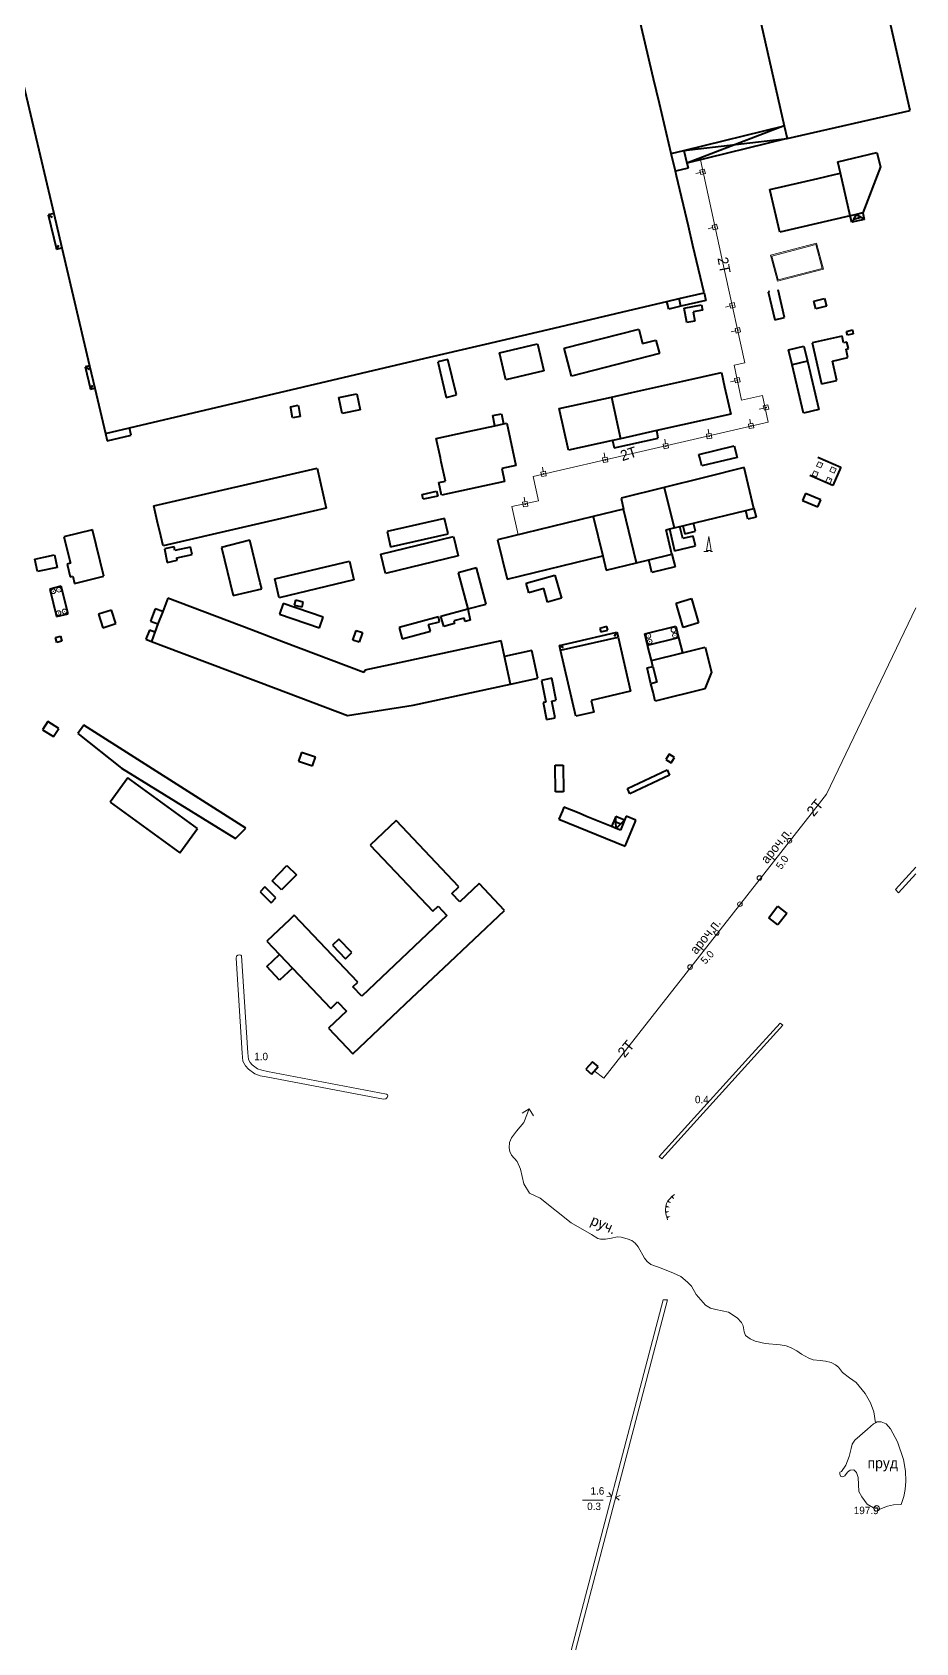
# Model space of a CAD drawing. Extents: x 1000 to 4000, y -4000 to -1000.
# Drawn here: x 3619 to 4000, y -2798 to -2103 of the extents above; entities that cross this region are included whole.
import ezdxf
from ezdxf.enums import TextEntityAlignment as Align

# ---------------------------------------------------------------- set-up
doc = ezdxf.new("R2010")
doc.units = 0
doc.header["$MEASUREMENT"] = 0
for name, color, linetype in [('13', 7, 'CONTINUOUS'), ('14', 7, 'CONTINUOUS'), ('18', 7, 'CONTINUOUS'), ('19', 7, 'CONTINUOUS'), ('30', 7, 'CONTINUOUS'), ('34', 7, 'CONTINUOUS'), ('7', 7, 'CONTINUOUS'), ('CONSTRUCTION_CLASS', 7, 'CONTINUOUS'), ('DOR_DOROZHKA', 40, 'CONTINUOUS')]:
    doc.layers.add(name, color=color, linetype=linetype)
doc.styles.get("Standard").update_dxf_attribs({"font": 'txt', "height": 0.2})

msp = doc.modelspace()

# ---------------------------------------------------------------- linework, layer by layer
at = {"layer": '13', "color": 253, "linetype": 'Continuous', "lineweight": 40}
for p, q in [((3997.64, -2136.96), (3970.43, -2016.96)), ((3917.37, -2028.99), (3943.34, -2143.53)), ((3887.03, -2123.27), (3870.33, -2052.33)), ((3609.47, -2100.84), (3628.42, -2181.37)), ((3889.53, -2133.89), (3887.03, -2123.27)), ((3894.61, -2155.48), (3889.53, -2133.89)), ((3944.58, -2148.99), (3997.64, -2136.96)), ((3900.09, -2154.19), (3943.34, -2143.53)), ((3943.34, -2143.53), (3901.38, -2159.64)), ((3943.34, -2143.53), (3944.58, -2148.99)), ((3900.09, -2154.19), (3944.58, -2148.99)), ((3944.58, -2148.99), (3901.38, -2159.64)), ((3894.61, -2155.48), (3900.09, -2154.19)), ((3896.41, -2163.17), (3894.61, -2155.48)), ((3900.09, -2154.19), (3901.38, -2159.64)), ((3901.38, -2159.64), (3901.9, -2161.87)), ((3966.35, -2159.09), (3983.2, -2155.15)), ((3967.5, -2164), (3966.35, -2159.09)), ((3983.2, -2155.15), (3984.74, -2161.25)), ((3901.9, -2161.87), (3896.41, -2163.17)), ((3896.88, -2165.16), (3896.41, -2163.17)), ((3901.98, -2186.81), (3896.88, -2165.16)), ((3937.13, -2171.1), (3957.73, -2166.28)), ((3957.73, -2166.28), (3965.01, -2164.58)), ((3965.01, -2164.58), (3967.5, -2164)), ((3971.79, -2182.4), (3967.5, -2164)), ((3984.74, -2161.25), (3977.14, -2181.14)), ((3941.43, -2189.53), (3937.13, -2171.1)), ((3628.42, -2181.37), (3626.09, -2181.92)), ((3628.42, -2181.37), (3631.91, -2196.19)), ((3977.14, -2181.14), (3974.43, -2181.78)), ((3977.14, -2181.14), (3977.8, -2183.95)), ((3626.09, -2181.92), (3627.79, -2182.97)), ((3626.09, -2181.92), (3629.58, -2196.74)), ((3903.97, -2195.28), (3901.98, -2186.81)), ((3971.79, -2182.4), (3941.43, -2189.53)), ((3974.43, -2181.78), (3971.79, -2182.4)), ((3972.45, -2185.21), (3971.79, -2182.4)), ((3972.45, -2185.21), (3973.27, -2183.79)), ((3977.8, -2183.95), (3972.45, -2185.21)), ((3973.27, -2183.79), (3974.43, -2181.78)), ((3973.27, -2183.79), (3976.35, -2183.02)), ((3974.43, -2181.78), (3976.35, -2183.02)), ((3976.35, -2183.02), (3977.8, -2183.95)), ((3629.58, -2196.74), (3630.63, -2195.04)), ((3908.75, -2215.6), (3903.97, -2195.28)), ((3629.58, -2196.74), (3631.91, -2196.19)), ((3631.91, -2196.19), (3643.88, -2247.07)), ((3898.02, -2218.13), (3908.75, -2215.6)), ((3908.75, -2215.6), (3909.53, -2218.89)), ((3936.92, -2215.07), (3936.43, -2215.18)), ((3936.43, -2215.18), (3939.19, -2227.27)), ((3943.47, -2226.29), (3940.75, -2214.36)), ((3841.59, -2231.4), (3878.62, -2222.69)), ((3878.62, -2222.69), (3892.77, -2219.36)), ((3892.77, -2219.36), (3898.02, -2218.13)), ((3893.55, -2222.67), (3892.77, -2219.36)), ((3898.8, -2221.43), (3893.55, -2222.67)), ((3898.8, -2221.43), (3898.02, -2218.13)), ((3909.53, -2218.89), (3898.8, -2221.43)), ((3900.13, -2222.29), (3907.59, -2220.77)), ((3901.39, -2228.49), (3900.13, -2222.29)), ((3908.06, -2223.06), (3904.01, -2223.88)), ((3907.59, -2220.77), (3908.06, -2223.06)), ((3956.07, -2219.24), (3960.62, -2218.04)), ((3956.07, -2219.24), (3960.62, -2218.04)), ((3956.96, -2222.59), (3956.07, -2219.24)), ((3956.96, -2222.59), (3956.07, -2219.24)), ((3961.51, -2221.38), (3956.96, -2222.59)), ((3960.62, -2218.04), (3961.51, -2221.38)), ((3960.62, -2218.04), (3961.51, -2221.38)), ((3904.81, -2227.8), (3901.39, -2228.49)), ((3904.01, -2223.88), (3904.81, -2227.8)), ((3939.19, -2227.27), (3943.47, -2226.29)), ((3814.59, -2237.76), (3837.29, -2232.42)), ((3837.29, -2232.42), (3841.59, -2231.4)), ((3848.45, -2239.57), (3880.65, -2231.29)), ((3880.65, -2231.29), (3882.24, -2237.47)), ((3882.24, -2237.47), (3888.02, -2235.99)), ((3888.02, -2235.99), (3889.53, -2241.86)), ((3968.22, -2234.27), (3955.37, -2237.17)), ((3955.37, -2237.17), (3959.37, -2254.9)), ((3968.88, -2237.17), (3968.22, -2234.27)), ((3970.3, -2236.85), (3968.88, -2237.17)), ((3970.15, -2232.26), (3972.67, -2231.65)), ((3970.54, -2233.9), (3970.15, -2232.26)), ((3970.94, -2239.68), (3970.3, -2236.85)), ((3973.06, -2233.3), (3970.54, -2233.9)), ((3972.67, -2231.65), (3973.06, -2233.3)), ((3786.16, -2244.45), (3808.92, -2239.09)), ((3808.92, -2239.09), (3814.59, -2237.76)), ((3820.53, -2241.49), (3836.93, -2237.65)), ((3823.27, -2253.2), (3820.53, -2241.49)), ((3836.93, -2237.65), (3839.67, -2249.35)), ((3851.55, -2251.62), (3848.45, -2239.57)), ((3889.53, -2241.86), (3851.55, -2251.62)), ((3945.2, -2240.16), (3951.81, -2238.59)), ((3946.74, -2246.63), (3945.2, -2240.16)), ((3951.81, -2238.59), (3953.34, -2245.07)), ((3964.06, -2245.05), (3970.79, -2243.53)), ((3969.97, -2239.9), (3970.94, -2239.68)), ((3970.79, -2243.53), (3969.97, -2239.9)), ((3643.88, -2247.07), (3642, -2247.52)), ((3642, -2247.52), (3643.7, -2248.57)), ((3642, -2247.52), (3644.27, -2257.16)), ((3643.88, -2247.07), (3646.15, -2256.72)), ((3661.14, -2273.86), (3786.16, -2244.45)), ((3798.38, -2244.38), (3793.94, -2245.45)), ((3793.94, -2245.45), (3797.63, -2260.72)), ((3802.08, -2259.64), (3798.38, -2244.38)), ((3839.67, -2249.35), (3823.27, -2253.2)), ((3899.64, -2253.71), (3916.24, -2250.01)), ((3916.24, -2250.01), (3917.63, -2256.24)), ((3953.34, -2245.07), (3946.74, -2246.63)), ((3951.64, -2267.52), (3946.74, -2246.63)), ((3953.34, -2245.07), (3958.29, -2265.95)), ((3965.95, -2253.42), (3964.06, -2245.05)), ((3644.27, -2257.16), (3645.32, -2255.46)), ((3644.27, -2257.16), (3646.15, -2256.72)), ((3646.15, -2256.72), (3650.76, -2276.3)), ((3877.67, -2258.6), (3899.64, -2253.71)), ((3917.63, -2256.24), (3918.98, -2262.3)), ((3959.37, -2254.9), (3965.95, -2253.42)), ((3730.47, -2264.75), (3733.79, -2264.14)), ((3730.57, -2265.33), (3730.47, -2264.75)), ((3733.79, -2264.14), (3733.88, -2264.62)), ((3733.88, -2264.62), (3734.68, -2268.95)), ((3751.38, -2260.84), (3759.06, -2259.21)), ((3752.82, -2267.67), (3751.38, -2260.84)), ((3759.06, -2259.21), (3760.5, -2266.04)), ((3797.63, -2260.72), (3802.08, -2259.64)), ((3846.26, -2265.6), (3868.8, -2260.58)), ((3868.8, -2260.58), (3877.67, -2258.6)), ((3868.8, -2260.58), (3872.8, -2278.55)), ((3918.98, -2262.3), (3920.24, -2267.98)), ((3731.35, -2269.57), (3730.57, -2265.33)), ((3734.68, -2268.95), (3731.35, -2269.57)), ((3760.5, -2266.04), (3752.82, -2267.67)), ((3817.69, -2268.59), (3821.4, -2267.79)), ((3818.63, -2272.94), (3817.69, -2268.59)), ((3821.4, -2267.79), (3822.35, -2272.13)), ((3822.35, -2272.13), (3823.68, -2271.84)), ((3823.68, -2271.84), (3827.63, -2290.05)), ((3850.26, -2283.57), (3846.26, -2265.6)), ((3920.24, -2267.98), (3888.33, -2275.09)), ((3958.29, -2265.95), (3951.64, -2267.52)), ((3650.76, -2276.3), (3661.14, -2273.86)), ((3650.76, -2276.3), (3651.49, -2279.42)), ((3651.49, -2279.42), (3661.88, -2276.98)), ((3661.88, -2276.98), (3661.14, -2273.86)), ((3793.31, -2278.43), (3807.06, -2275.45)), ((3795.12, -2286.79), (3793.31, -2278.43)), ((3807.06, -2275.45), (3818.63, -2272.94)), ((3818.63, -2272.94), (3822.35, -2272.13)), ((3872.8, -2278.55), (3869.28, -2279.33)), ((3869.98, -2282.51), (3889.03, -2278.26)), ((3888.33, -2275.09), (3872.8, -2278.55)), ((3889.03, -2278.26), (3888.33, -2275.09)), ((3869.28, -2279.33), (3850.26, -2283.57)), ((3869.28, -2279.33), (3869.98, -2282.51)), ((3906.56, -2285.32), (3921.8, -2281.7)), ((3906.93, -2286.87), (3906.56, -2285.32)), ((3921.8, -2281.7), (3922.98, -2286.7)), ((3671.58, -2307.54), (3741.95, -2291.32)), ((3741.95, -2291.32), (3745.92, -2308.58)), ((3795.49, -2288.51), (3795.12, -2286.79)), ((3797.3, -2296.84), (3795.49, -2288.51)), ((3827.63, -2290.05), (3821.55, -2291.37)), ((3821.55, -2291.37), (3822.77, -2297.01)), ((3907.75, -2290.32), (3906.93, -2286.87)), ((3922.98, -2286.7), (3907.75, -2290.32)), ((3925.97, -2291.02), (3908.94, -2295.24)), ((3930.25, -2308.64), (3925.97, -2291.02)), ((3957.75, -2286.51), (3967.67, -2290.78)), ((3967.67, -2290.78), (3964.23, -2298.77)), ((3794.39, -2297.47), (3797.3, -2296.84)), ((3795.57, -2302.91), (3794.39, -2297.47)), ((3822.77, -2297.01), (3795.57, -2302.91)), ((3891.58, -2299.56), (3872.96, -2304.18)), ((3908.94, -2295.24), (3891.58, -2299.56)), ((3891.58, -2299.56), (3895.83, -2317.02)), ((3964.23, -2298.77), (3954.31, -2294.5)), ((3787.27, -2302.57), (3793.47, -2301.16)), ((3787.75, -2304.69), (3787.27, -2302.57)), ((3793.95, -2303.28), (3787.75, -2304.69)), ((3787.75, -2304.69), (3787.75, -2304.69)), ((3793.47, -2301.16), (3793.95, -2303.28)), ((3872.96, -2304.18), (3874.03, -2308.95)), ((3952.52, -2302.2), (3951.23, -2305.26)), ((3951.23, -2305.26), (3957.76, -2308.01)), ((3959.05, -2304.94), (3952.52, -2302.2)), ((3957.76, -2308.01), (3959.05, -2304.94)), ((3673.06, -2313.93), (3671.58, -2307.54)), ((3745.92, -2308.58), (3675.56, -2324.8)), ((3796.94, -2312.96), (3772.12, -2318.59)), ((3798.44, -2319.57), (3796.94, -2312.96)), ((3860.93, -2312.14), (3819.78, -2322.15)), ((3874.03, -2308.95), (3860.93, -2312.14)), ((3860.93, -2312.14), (3865.05, -2329.1)), ((3879.66, -2332.09), (3874.03, -2308.95)), ((3905.34, -2314.7), (3926.69, -2309.51)), ((3926.69, -2309.51), (3930.25, -2308.64)), ((3927.62, -2313.34), (3926.69, -2309.51)), ((3931.18, -2312.47), (3927.62, -2313.34)), ((3930.25, -2308.64), (3931.18, -2312.47)), ((3645.1, -2317.81), (3632.82, -2320.86)), ((3650.08, -2337.88), (3645.1, -2317.81)), ((3674.57, -2320.53), (3673.06, -2313.93)), ((3675.56, -2324.8), (3674.57, -2320.53)), ((3772.12, -2318.59), (3773.62, -2325.2)), ((3773.62, -2325.2), (3798.44, -2319.57)), ((3892.37, -2317.86), (3893.79, -2317.51)), ((3894.93, -2328.38), (3892.37, -2317.86)), ((3893.79, -2317.51), (3895.83, -2317.02)), ((3893.79, -2317.51), (3896.08, -2326.93)), ((3895.83, -2317.02), (3898.33, -2316.41)), ((3898.33, -2316.41), (3899.57, -2316.11)), ((3899.61, -2321.68), (3898.33, -2316.41)), ((3899.57, -2316.11), (3904.27, -2314.96)), ((3899.57, -2316.11), (3900.41, -2319.56)), ((3900.41, -2319.56), (3905.11, -2318.41)), ((3904.27, -2314.96), (3905.34, -2314.7)), ((3905.11, -2318.41), (3904.27, -2314.96)), ((3632.82, -2320.86), (3635.66, -2332.26)), ((3680.35, -2325.21), (3676.13, -2326.12)), ((3676.13, -2326.12), (3677.39, -2331.95)), ((3680.69, -2326.77), (3680.35, -2325.21)), ((3687.45, -2325.3), (3680.69, -2326.77)), ((3688.14, -2328.5), (3687.45, -2325.3)), ((3713.03, -2322.37), (3700.7, -2325.43)), ((3700.7, -2325.43), (3705.74, -2346.27)), ((3717.48, -2340.72), (3713.03, -2322.37)), ((3769.38, -2328.41), (3800.76, -2320.81)), ((3800.76, -2320.81), (3802.76, -2329.08)), ((3819.78, -2322.15), (3823.91, -2339.11)), ((3896.08, -2326.93), (3905.03, -2324.75)), ((3904.02, -2320.6), (3899.61, -2321.68)), ((3905.03, -2324.75), (3904.02, -2320.6)), ((3620.36, -2330.49), (3624.2, -2329.67)), ((3621.52, -2335.9), (3620.36, -2330.49)), ((3629.92, -2334.11), (3621.52, -2335.9)), ((3624.2, -2329.67), (3628.76, -2328.7)), ((3628.76, -2328.7), (3629.92, -2334.11)), ((3635.66, -2332.26), (3634.2, -2332.63)), ((3634.2, -2332.63), (3635.57, -2338.14)), ((3677.39, -2331.95), (3681.69, -2331.02)), ((3681.45, -2329.95), (3688.14, -2328.5)), ((3681.69, -2331.02), (3681.45, -2329.95)), ((3723.71, -2339.05), (3755.86, -2331.32)), ((3755.86, -2331.32), (3757.82, -2339.5)), ((3771.38, -2336.68), (3769.38, -2328.41)), ((3802.76, -2329.08), (3771.38, -2336.68)), ((3810.65, -2334.31), (3802.7, -2336.44)), ((3814.83, -2349.87), (3810.65, -2334.31)), ((3823.91, -2339.11), (3865.05, -2329.1)), ((3865.05, -2329.1), (3866.56, -2335.28)), ((3866.56, -2335.28), (3879.66, -2332.09)), ((3879.66, -2332.09), (3884.96, -2330.8)), ((3884.96, -2330.8), (3894.93, -2328.38)), ((3886.27, -2336.21), (3884.96, -2330.8)), ((3896.24, -2333.78), (3886.27, -2336.21)), ((3894.93, -2328.38), (3896.24, -2333.78)), ((3635.57, -2338.14), (3636.67, -2337.87)), ((3636.67, -2337.87), (3637.45, -2341.01)), ((3637.45, -2341.01), (3650.08, -2337.88)), ((3718.09, -2343.28), (3717.48, -2340.72)), ((3725.68, -2347.23), (3723.71, -2339.05)), ((3757.82, -2339.5), (3725.68, -2347.23)), ((3802.7, -2336.44), (3806.88, -2352.01)), ((3832.06, -2340.93), (3844.47, -2337.39)), ((3833.24, -2345.05), (3832.06, -2340.93)), ((3844.47, -2337.39), (3847.32, -2347.36)), ((3631.62, -2342.21), (3626.73, -2343.43)), ((3626.73, -2343.43), (3629.71, -2355.29)), ((3634.6, -2354.06), (3631.62, -2342.21)), ((3677.58, -2347.38), (3675.41, -2353.11)), ((3713.62, -2361.02), (3677.58, -2347.38)), ((3705.74, -2346.27), (3718.09, -2343.28)), ((3732.6, -2348.25), (3732.11, -2350.4)), ((3735.96, -2349.01), (3732.6, -2348.25)), ((3839.65, -2343.21), (3833.24, -2345.05)), ((3841.33, -2349.07), (3839.65, -2343.21)), ((3847.32, -2347.36), (3841.33, -2349.07)), ((3896.7, -2349.45), (3903.29, -2347.54)), ((3903.29, -2347.54), (3906.33, -2358.06)), ((3629.71, -2355.29), (3634.6, -2354.06)), ((3653.41, -2352.5), (3647.76, -2354.3)), ((3647.76, -2354.3), (3649.61, -2360.1)), ((3655.26, -2358.3), (3653.41, -2352.5)), ((3672.23, -2351.91), (3670.2, -2357.27)), ((3675.41, -2353.11), (3672.23, -2351.91)), ((3675.41, -2353.11), (3673.38, -2358.47)), ((3727.3, -2349.62), (3725.72, -2354.2)), ((3725.72, -2354.2), (3743.06, -2360.16)), ((3744.63, -2355.58), (3727.3, -2349.62)), ((3732.11, -2350.4), (3735.47, -2351.16)), ((3735.47, -2351.16), (3735.96, -2349.01)), ((3795.35, -2355.1), (3806.88, -2352.01)), ((3796.55, -2359.58), (3795.35, -2355.1)), ((3806.88, -2352.01), (3814.83, -2349.87)), ((3806.88, -2352.01), (3808.01, -2356.82)), ((3899.74, -2359.96), (3896.7, -2349.45)), ((3649.61, -2360.1), (3655.26, -2358.3)), ((3669.68, -2361.16), (3668.19, -2365.09)), ((3672.03, -2362.05), (3669.68, -2361.16)), ((3670.2, -2357.27), (3673.38, -2358.47)), ((3672.03, -2362.05), (3670.54, -2365.98)), ((3673.38, -2358.47), (3672.03, -2362.05)), ((3727.45, -2366.26), (3713.62, -2361.02)), ((3743.06, -2360.16), (3744.63, -2355.58)), ((3757.36, -2365.41), (3758.75, -2361.23)), ((3758.75, -2361.23), (3761.53, -2362.16)), ((3761.53, -2362.16), (3760.13, -2366.34)), ((3794.22, -2355.41), (3777.33, -2359.94)), ((3777.33, -2359.94), (3778.65, -2364.85)), ((3778.65, -2364.85), (3790.77, -2361.6)), ((3790.01, -2358.77), (3794.78, -2357.49)), ((3790.77, -2361.6), (3790.01, -2358.77)), ((3794.78, -2357.49), (3794.22, -2355.41)), ((3794.78, -2357.49), (3794.78, -2357.49)), ((3801.21, -2358.33), (3796.55, -2359.58)), ((3805.33, -2355.93), (3800.88, -2357.13)), ((3800.88, -2357.13), (3801.21, -2358.33)), ((3805.74, -2357.43), (3805.33, -2355.93)), ((3808.01, -2356.82), (3805.74, -2357.43)), ((3866.9, -2359.63), (3863.86, -2360.39)), ((3863.86, -2360.39), (3864.23, -2361.85)), ((3864.23, -2361.85), (3867.27, -2361.09)), ((3867.27, -2361.09), (3866.9, -2359.63)), ((3868.68, -2362.61), (3871.21, -2362.03)), ((3870.15, -2363.72), (3871.21, -2362.03)), ((3871.21, -2362.03), (3871.7, -2364.13)), ((3883.22, -2362.76), (3896.6, -2359.47)), ((3896.6, -2359.47), (3897.8, -2364.36)), ((3906.33, -2358.06), (3899.74, -2359.96)), ((3629.22, -2364.34), (3631.36, -2363.72)), ((3629.84, -2366.5), (3629.22, -2364.34)), ((3631.99, -2365.88), (3629.84, -2366.5)), ((3631.36, -2363.72), (3631.99, -2365.88)), ((3668.19, -2365.09), (3670.54, -2365.98)), ((3670.54, -2365.98), (3675.85, -2367.99)), ((3675.85, -2367.99), (3724.34, -2386.34)), ((3762.17, -2379.39), (3727.45, -2366.26)), ((3760.13, -2366.34), (3757.36, -2365.41)), ((3821.3, -2365.71), (3779.33, -2374.76)), ((3822.77, -2372.52), (3821.3, -2365.71)), ((3846.44, -2367.72), (3853.91, -2366.01)), ((3848.12, -2368.81), (3846.44, -2367.72)), ((3846.89, -2369.83), (3846.44, -2367.72)), ((3846.89, -2369.83), (3871.7, -2364.13)), ((3853.91, -2366.01), (3868.68, -2362.61)), ((3871.7, -2364.13), (3877.08, -2387.52)), ((3884.43, -2367.65), (3883.22, -2362.76)), ((3884.43, -2367.65), (3897.8, -2364.36)), ((3886.04, -2374.22), (3884.43, -2367.65)), ((3897.8, -2364.36), (3899.42, -2370.93)), ((3899.42, -2370.93), (3909.27, -2368.5)), ((3909.27, -2368.5), (3911.94, -2379.34)), ((3779.33, -2374.76), (3762.55, -2378.38)), ((3834.56, -2369.98), (3822.77, -2372.52)), ((3825.34, -2384.43), (3822.77, -2372.52)), ((3837.13, -2381.89), (3834.56, -2369.98)), ((3853.44, -2398.31), (3846.89, -2369.83)), ((3886.04, -2374.22), (3899.42, -2370.93)), ((3886.67, -2376.76), (3886.04, -2374.22)), ((3762.55, -2378.38), (3762.17, -2379.39)), ((3825.34, -2384.43), (3837.13, -2381.89)), ((3843.12, -2381.92), (3838.67, -2382.8)), ((3838.67, -2382.8), (3840.52, -2392.17)), ((3844.99, -2391.36), (3843.12, -2381.92)), ((3884.16, -2377.38), (3886.67, -2376.76)), ((3885.85, -2384.26), (3884.16, -2377.38)), ((3886.67, -2376.76), (3888.36, -2383.64)), ((3911.94, -2379.34), (3909.11, -2386.47)), ((3724.34, -2386.34), (3755.13, -2397.99)), ((3783.39, -2393.48), (3825.34, -2384.43)), ((3877.08, -2387.52), (3860.08, -2391.43)), ((3888.36, -2383.64), (3885.85, -2384.26)), ((3886.75, -2387.89), (3885.85, -2384.26)), ((3887.7, -2391.74), (3886.75, -2387.89)), ((3909.11, -2386.47), (3887.7, -2391.74)), ((3909.11, -2386.47), (3909.11, -2386.47)), ((3755.13, -2397.99), (3783.39, -2393.48)), ((3840.52, -2392.17), (3839.38, -2392.4)), ((3839.38, -2392.4), (3840.82, -2399.66)), ((3843.21, -2391.72), (3844.99, -2391.36)), ((3844.63, -2398.91), (3843.21, -2391.72)), ((3861.25, -2396.52), (3853.44, -2398.31)), ((3860.08, -2391.43), (3861.25, -2396.52)), ((3625.84, -2400.59), (3623.64, -2404.12)), ((3630.58, -2403.53), (3625.84, -2400.59)), ((3628.38, -2407.07), (3630.58, -2403.53)), ((3641.46, -2402.16), (3638.85, -2405.76)), ((3711.2, -2446.51), (3641.46, -2402.16)), ((3840.82, -2399.66), (3844.63, -2398.91)), ((3623.64, -2404.12), (3628.38, -2407.07)), ((3638.85, -2405.76), (3657.65, -2420.65)), ((3735.27, -2413.88), (3733.94, -2417.61)), ((3733.94, -2417.61), (3739.91, -2419.74)), ((3741.24, -2416.01), (3735.27, -2413.88)), ((3740.26, -2418.76), (3741.24, -2416.01)), ((3893.67, -2414.58), (3892.23, -2416.9)), ((3892.23, -2416.9), (3894.62, -2418.39)), ((3896.07, -2416.08), (3893.67, -2414.58)), ((3894.62, -2418.39), (3896.07, -2416.08)), ((3657.65, -2420.65), (3699.26, -2446.4)), ((3739.91, -2419.74), (3740.26, -2418.76)), ((3844.57, -2419.38), (3847.99, -2419.34)), ((3844.7, -2430.91), (3844.57, -2419.38)), ((3847.99, -2419.34), (3848.11, -2430.87)), ((3875.69, -2429.51), (3892.78, -2421.4)), ((3893.85, -2423.65), (3876.76, -2431.76)), ((3892.78, -2421.4), (3893.85, -2423.65)), ((3660.32, -2424.91), (3652.74, -2435.38)), ((3690.41, -2446.68), (3660.32, -2424.91)), ((3848.11, -2430.87), (3844.7, -2430.91)), ((3876.76, -2431.76), (3875.69, -2429.51)), ((3652.74, -2435.38), (3682.83, -2457.15)), ((3848.32, -2437.48), (3847.67, -2439.06)), ((3854.89, -2440.16), (3848.32, -2437.48)), ((3776.03, -2443.3), (3764.88, -2453.85)), ((3803.03, -2471.84), (3776.03, -2443.3)), ((3847.67, -2439.06), (3846.21, -2442.66)), ((3846.21, -2442.66), (3874.81, -2454.31)), ((3858.14, -2441.48), (3854.89, -2440.16)), ((3868.92, -2445.87), (3858.14, -2441.48)), ((3870.66, -2441.59), (3868.92, -2445.87)), ((3874.43, -2443.13), (3870.66, -2441.59)), ((3870.79, -2443.87), (3870.66, -2441.59)), ((3870.79, -2443.87), (3872.85, -2444.68)), ((3870.82, -2446.65), (3870.79, -2443.87)), ((3872.85, -2444.68), (3870.82, -2446.65)), ((3874.43, -2443.13), (3872.69, -2447.41)), ((3874.43, -2443.13), (3872.85, -2444.68)), ((3875.15, -2441.37), (3874.43, -2443.13)), ((3874.81, -2454.31), (3879.03, -2443.95)), ((3879.38, -2443.1), (3875.15, -2441.37)), ((3879.03, -2443.95), (3879.38, -2443.1)), ((3682.83, -2457.15), (3690.41, -2446.68)), ((3699.26, -2446.4), (3706.75, -2451.04)), ((3706.75, -2451.04), (3711.2, -2446.51)), ((3870.82, -2446.65), (3868.92, -2445.87)), ((3870.82, -2446.65), (3870.82, -2446.65)), ((3872.69, -2447.41), (3870.82, -2446.65)), ((3764.88, -2453.85), (3791.9, -2482.41)), ((3722.59, -2469.24), (3728.97, -2462.69)), ((3728.97, -2462.69), (3733.03, -2466.65)), ((3719.49, -2471.86), (3717.36, -2473.98)), ((3724.23, -2476.61), (3719.49, -2471.86)), ((3726.66, -2473.2), (3722.59, -2469.24)), ((3733.03, -2466.65), (3726.66, -2473.2)), ((3800.03, -2474.68), (3803.03, -2471.84)), ((3811.76, -2470.46), (3803.46, -2478.31)), ((3822.73, -2482.07), (3811.76, -2470.46)), ((3717.36, -2473.98), (3722.1, -2478.73)), ((3722.1, -2478.73), (3724.23, -2476.61)), ((3791.9, -2482.41), (3794.19, -2480.24)), ((3794.19, -2480.24), (3797.95, -2484.22)), ((3803.46, -2478.31), (3800.03, -2474.68)), ((3936.63, -2485.2), (3940.46, -2480.28)), ((3940.46, -2480.28), (3944.41, -2483.37)), ((3730.26, -2485.9), (3720.34, -2495.27)), ((3732.14, -2484.11), (3730.26, -2485.9)), ((3759.47, -2512.99), (3732.14, -2484.11)), ((3797.95, -2484.22), (3761.2, -2518.99)), ((3796.62, -2506.77), (3822.73, -2482.07)), ((3940.58, -2488.28), (3936.63, -2485.2)), ((3944.41, -2483.37), (3940.58, -2488.28)), ((3720.24, -2506.29), (3725.8, -2501.04)), ((3720.34, -2495.27), (3725.8, -2501.04)), ((3725.8, -2501.04), (3731.36, -2506.91)), ((3751.37, -2494.4), (3748.58, -2497.11)), ((3748.58, -2497.11), (3754.2, -2502.89)), ((3756.99, -2500.18), (3751.37, -2494.4)), ((3754.2, -2502.89), (3756.99, -2500.18)), ((3725.8, -2512.17), (3720.24, -2506.29)), ((3731.36, -2506.91), (3725.8, -2512.17)), ((3731.36, -2506.91), (3747.84, -2524.34)), ((3782.83, -2519.81), (3796.62, -2506.77)), ((3757.39, -2514.96), (3759.47, -2512.99)), ((3761.2, -2518.99), (3757.39, -2514.96)), ((3747.84, -2524.34), (3750.81, -2521.52)), ((3750.81, -2521.52), (3754.64, -2525.57)), ((3757.35, -2543.91), (3782.83, -2519.81)), ((3754.64, -2525.57), (3746.91, -2532.88)), ((3746.91, -2532.88), (3757.35, -2543.91)), ((3860.66, -2547.3), (3857.82, -2550.56)), ((3860.23, -2552.66), (3863.07, -2549.4)), ((3863.07, -2549.4), (3860.66, -2547.3)), ((3857.82, -2550.56), (3860.23, -2552.66))]:
    msp.add_line(p, q, dxfattribs=at)
at = {"layer": '14', "color": 253, "linetype": 'Continuous', "lineweight": 0}
for p, q in [((3957.28, -2194.22), (3937.42, -2199.41)), ((3960.22, -2205.46), (3957.28, -2194.22)), ((3937.42, -2199.41), (3940.36, -2210.65)), ((3940.36, -2210.65), (3960.22, -2205.46))]:
    msp.add_line(p, q, dxfattribs=at)
msp.add_lwpolyline([(3896.06, -2604.62), (3894.87, -2605.51), (3893.94, -2606.41), (3893.18, -2607.38), (3892.87, -2607.92), (3892.62, -2608.54), (3892.31, -2609.83), (3892.14, -2611.24), (3892.17, -2611.94), (3892.46, -2613.5), (3892.66, -2614.26), (3893.04, -2615.48)], dxfattribs=at)
for points in [[(3894.56, -2605.78), (3895.21, -2605.25), (3895.93, -2606.75)], [(3892.26, -2612.59), (3892.16, -2611.76), (3893.82, -2611.96)], [(3892.25, -2610.18), (3892.42, -2609.36), (3893.93, -2610.06)], [(3892.91, -2607.84), (3893.34, -2607.12), (3894.54, -2608.28)], [(3892.86, -2614.88), (3892.62, -2614.08), (3894.29, -2614)]]:
    msp.add_solid(points, dxfattribs=at)
at = {"layer": '18', "color": 253, "linetype": 'Continuous', "lineweight": 0}
for p, q in [((3907.24, -2158.2), (3917.9, -2207.24)), ((3907.16, -2163.67), (3905.21, -2164.15)), ((3906.92, -2162.7), (3908.86, -2162.22)), ((3907.39, -2164.64), (3906.92, -2162.7)), ((3909.34, -2164.17), (3907.39, -2164.64)), ((3908.86, -2162.22), (3909.34, -2164.17)), ((3912.44, -2187.5), (3910.49, -2187.98)), ((3912.2, -2186.53), (3914.14, -2186.05)), ((3912.68, -2188.47), (3912.2, -2186.53)), ((3914.62, -2187.99), (3912.68, -2188.47)), ((3914.14, -2186.05), (3914.62, -2187.99)), ((3917.9, -2207.24), (3926.27, -2245.77)), ((3919.98, -2221.3), (3918.04, -2221.78)), ((3919.74, -2220.33), (3921.68, -2219.85)), ((3920.22, -2222.28), (3919.74, -2220.33)), ((3922.16, -2221.8), (3920.22, -2222.28)), ((3921.68, -2219.85), (3922.16, -2221.8)), ((3922.35, -2232), (3920.41, -2232.48)), ((3922.11, -2231.03), (3924.05, -2230.55)), ((3922.59, -2232.97), (3922.11, -2231.03)), ((3924.53, -2232.5), (3922.59, -2232.97)), ((3924.05, -2230.55), (3924.53, -2232.5)), ((3926.27, -2245.77), (3921.67, -2246.77)), ((3921.67, -2246.77), (3924.96, -2261.92)), ((3922.12, -2253.55), (3920.18, -2254.03)), ((3921.88, -2252.58), (3923.82, -2252.1)), ((3922.36, -2254.52), (3921.88, -2252.58)), ((3924.3, -2254.04), (3922.36, -2254.52)), ((3923.82, -2252.1), (3924.3, -2254.04)), ((3924.96, -2261.92), (3933.99, -2259.95)), ((3933.99, -2259.95), (3936.39, -2271.42)), ((3934.28, -2264.38), (3936.22, -2263.9)), ((3934.75, -2266.32), (3934.28, -2264.38)), ((3936.22, -2263.9), (3936.7, -2265.85)), ((3936.39, -2271.42), (3879.73, -2284.55)), ((3928.83, -2272.08), (3928.51, -2270.11)), ((3934.52, -2265.35), (3932.57, -2265.83)), ((3936.7, -2265.85), (3934.75, -2266.32)), ((3892.14, -2280.73), (3891.82, -2278.76)), ((3909.81, -2276.64), (3911.79, -2276.31)), ((3910.14, -2278.61), (3909.81, -2276.64)), ((3912.11, -2278.28), (3910.14, -2278.61)), ((3910.8, -2276.47), (3910.47, -2274.5)), ((3911.79, -2276.31), (3912.11, -2278.28)), ((3927.85, -2272.25), (3929.82, -2271.92)), ((3928.18, -2274.22), (3927.85, -2272.25)), ((3930.15, -2273.89), (3928.18, -2274.22)), ((3929.82, -2271.92), (3930.15, -2273.89)), ((3879.73, -2284.55), (3835.08, -2294.9)), ((3866.03, -2286.68), (3865.7, -2284.71)), ((3891.16, -2280.89), (3893.13, -2280.57)), ((3891.49, -2282.87), (3891.16, -2280.89)), ((3893.46, -2282.54), (3891.49, -2282.87)), ((3893.13, -2280.57), (3893.46, -2282.54)), ((3838.44, -2292.93), (3840.42, -2292.6)), ((3839.43, -2292.77), (3839.1, -2290.79)), ((3840.42, -2292.6), (3840.74, -2294.58)), ((3865.04, -2286.85), (3867.02, -2286.52)), ((3865.37, -2288.82), (3865.04, -2286.85)), ((3867.34, -2288.49), (3865.37, -2288.82)), ((3867.02, -2286.52), (3867.34, -2288.49)), ((3835.08, -2294.9), (3837.35, -2305.32)), ((3838.77, -2294.9), (3838.44, -2292.93)), ((3840.74, -2294.58), (3838.77, -2294.9)), ((3837.35, -2305.32), (3825.95, -2307.8)), ((3830.55, -2305.98), (3832.53, -2305.66)), ((3830.88, -2307.96), (3830.55, -2305.98)), ((3831.54, -2305.82), (3831.21, -2303.85)), ((3832.53, -2305.66), (3832.85, -2307.63)), ((3825.95, -2307.8), (3828.6, -2320)), ((3832.85, -2307.63), (3830.88, -2307.96)), ((4000, -2351.59), (3961.56, -2431.95)), ((3961.56, -2431.95), (3954.95, -2440.38)), ((3954.95, -2440.38), (3873.25, -2544.52)), ((3873.25, -2544.52), (3865.49, -2554.41)), ((3865.49, -2554.41), (3861.43, -2551.28))]:
    msp.add_line(p, q, dxfattribs=at)
for centre, major_axis, start_param, end_param in [((3908.13, -2163.43), (0.121, 0.121), 1.027099316166075, 7.310284623345662), ((3913.41, -2187.26), (0.121, 0.121), 1.027099316166075, 7.310284623345662), ((3920.95, -2221.07), (0.121, 0.121), 1.027099316166075, 7.310284623345662), ((3923.32, -2231.76), (0.121, 0.121), 1.027099316166075, 7.310284623345662), ((3923.09, -2253.31), (0.121, 0.121), 1.027099316166075, 7.310284623345662), ((3935.49, -2265.11), (0.121, 0.121), 1.027099316166075, 7.310284623345662), ((3910.96, -2277.46), (-0.121, 0.121), 4.09190141083534, 10.37508671801492), ((3929, -2273.07), (-0.121, 0.121), 4.09190141083534, 10.37508671801492), ((3892.31, -2281.72), (-0.121, 0.121), 4.09190141083534, 10.37508671801492), ((3866.19, -2287.67), (-0.121, 0.121), 4.09190141083534, 10.37508671801492), ((3839.59, -2293.75), (-0.121, 0.121), 4.09190141083534, 10.37508671801492), ((3831.7, -2306.81), (-0.121, 0.121), 4.09190141083534, 10.37508671801492)]:
    msp.add_ellipse(centre, major_axis=major_axis, ratio=1, start_param=start_param, end_param=end_param, dxfattribs=at)
at = {"layer": '30', "color": 253, "linetype": 'Continuous', "lineweight": 0}
for p, q in [((3956.93, -2194.83), (3938.03, -2199.77)), ((3959.61, -2205.1), (3956.93, -2194.83)), ((3938.03, -2199.77), (3940.71, -2210.04)), ((3940.71, -2210.04), (3959.61, -2205.1)), ((4000, -2463.45), (3991.28, -2473.05)), ((3992.54, -2474.47), (4000, -2466.24)), ((3991.28, -2473.05), (3992.54, -2474.47)), ((3707.06, -2502.61), (3707.26, -2501.75)), ((3709.64, -2543.64), (3707.06, -2502.61)), ((3707.26, -2501.75), (3707.75, -2501.42)), ((3707.75, -2501.42), (3708.37, -2501.22)), ((3708.37, -2501.22), (3709.02, -2501.3)), ((3709.02, -2501.3), (3709.43, -2501.64)), ((3712.05, -2543.43), (3709.43, -2501.64)), ((3890.53, -2589.21), (3942.66, -2531.56)), ((3890.53, -2589.21), (3942.66, -2531.56)), ((3941.53, -2530.63), (3927.97, -2545.62)), ((3942.66, -2531.56), (3941.53, -2530.63)), ((3942.66, -2531.56), (3941.53, -2530.63)), ((3710.02, -2547.01), (3709.64, -2543.64)), ((3711.1, -2549.08), (3710.02, -2547.01)), ((3712.38, -2550.52), (3711.1, -2549.08)), ((3712.37, -2546.29), (3712.05, -2543.43)), ((3713.11, -2547.7), (3712.37, -2546.29)), ((3714.01, -2548.71), (3713.11, -2547.7)), ((3716.3, -2550.35), (3714.01, -2548.71)), ((3927.97, -2545.62), (3889.42, -2588.25)), ((3715.16, -2552.51), (3712.38, -2550.52)), ((3717.44, -2553.34), (3715.16, -2552.51)), ((3718.09, -2551), (3716.3, -2550.35)), ((3720.08, -2553.87), (3717.44, -2553.34)), ((3720.55, -2551.49), (3718.09, -2551)), ((3770.59, -2563.46), (3720.08, -2553.87)), ((3771.88, -2561.31), (3720.55, -2551.49)), ((3771.57, -2563.26), (3770.59, -2563.46)), ((3772.18, -2562.72), (3771.57, -2563.26)), ((3771.88, -2561.31), (3772.31, -2561.62)), ((3772.43, -2562.07), (3772.18, -2562.72)), ((3772.31, -2561.62), (3772.43, -2562.07)), ((3833.39, -2567.62), (3830.42, -2569.52)), ((3831.13, -2573.47), (3833.39, -2567.62)), ((3835.29, -2570.59), (3833.39, -2567.62)), ((3825.76, -2580.09), (3827.95, -2577.22)), ((3827.95, -2577.22), (3831.13, -2573.47)), ((3824.76, -2584.4), (3824.89, -2582.16)), ((3825.01, -2586.03), (3824.76, -2584.4)), ((3824.89, -2582.16), (3825.76, -2580.09)), ((3825.82, -2587.59), (3825.01, -2586.03)), ((3828.2, -2590.34), (3825.82, -2587.59)), ((3829.69, -2593.61), (3828.2, -2590.34)), ((3889.42, -2588.25), (3890.53, -2589.21)), ((3831.06, -2600.04), (3829.69, -2593.61)), ((3833.49, -2604.03), (3831.06, -2600.04)), ((3838.11, -2606.22), (3833.49, -2604.03)), ((3851.51, -2616.75), (3838.11, -2606.22)), ((3860.25, -2621.87), (3851.51, -2616.75)), ((3862.93, -2623.55), (3860.25, -2621.87)), ((3864.18, -2623.93), (3862.93, -2623.55)), ((3866.24, -2623.8), (3864.18, -2623.93)), ((3868.8, -2623.43), (3866.24, -2623.8)), ((3871.3, -2622.87), (3868.8, -2623.43)), ((3872.98, -2622.99), (3871.3, -2622.87)), ((3875.6, -2623.68), (3872.98, -2622.99)), ((3877.66, -2624.43), (3875.6, -2623.68)), ((3879.04, -2625.55), (3877.66, -2624.43)), ((3880.28, -2627.18), (3879.04, -2625.55)), ((3883.03, -2631.99), (3880.28, -2627.18)), ((3884.16, -2633.55), (3883.03, -2631.99)), ((3885.84, -2634.73), (3884.16, -2633.55)), ((3890.27, -2636.36), (3885.84, -2634.73)), ((3895.58, -2638.48), (3890.27, -2636.36)), ((3898.68, -2639.96), (3895.58, -2638.48)), ((3901.61, -2642.4), (3898.68, -2639.96)), ((3903.36, -2644.15), (3901.61, -2642.4)), ((3905.42, -2647.77), (3903.36, -2644.15)), ((3893.03, -2650.02), (3801.2, -3000)), ((3819.45, -2923.46), (3891.19, -2650.02)), ((3891.19, -2650.02), (3893.03, -2650.02)), ((3909.41, -2652.27), (3905.42, -2647.77)), ((3911.54, -2653.64), (3909.41, -2652.27)), ((3913.85, -2654.14), (3911.54, -2653.64)), ((3919.26, -2655.38), (3913.85, -2654.14)), ((3923.01, -2657.75), (3919.26, -2655.38)), ((3924.88, -2659.81), (3923.01, -2657.75)), ((3925.57, -2661.31), (3924.88, -2659.81)), ((3926.07, -2663.81), (3925.57, -2661.31)), ((3926.63, -2665.43), (3926.07, -2663.81)), ((3928.56, -2666.93), (3926.63, -2665.43)), ((3930.81, -2667.81), (3928.56, -2666.93)), ((3935.16, -2668.92), (3930.81, -2667.81)), ((3941.53, -2669.48), (3935.16, -2668.92)), ((3944.09, -2669.91), (3941.53, -2669.48)), ((3946.02, -2670.54), (3944.09, -2669.91)), ((3948.77, -2671.98), (3946.02, -2670.54)), ((3950.77, -2673.47), (3948.77, -2671.98)), ((3953.89, -2675.16), (3950.77, -2673.47)), ((3955.74, -2675.9), (3953.89, -2675.16)), ((3958.74, -2676.21), (3955.74, -2675.9)), ((3961.11, -2676.46), (3958.74, -2676.21)), ((3963.48, -2677.08), (3961.11, -2676.46)), ((3965.36, -2678.14), (3963.48, -2677.08)), ((3966.73, -2679.14), (3965.36, -2678.14)), ((3968.48, -2681.33), (3966.73, -2679.14)), ((3971.47, -2683.7), (3968.48, -2681.33)), ((3974.28, -2685.76), (3971.47, -2683.7)), ((3978.15, -2690.45), (3974.28, -2685.76)), ((3980.52, -2694.53), (3978.15, -2690.45)), ((3981.89, -2698.4), (3980.52, -2694.53)), ((3982.71, -2703.08), (3981.89, -2698.4)), ((3983.38, -2702.72), (3985.08, -2702.64)), ((3985.08, -2702.64), (3987.29, -2703.49)), ((3973.69, -2710.64), (3979.13, -2705.87)), ((3979.13, -2705.87), (3981.77, -2703.58)), ((3981.77, -2703.58), (3982.71, -2703.08)), ((3982.71, -2703.08), (3983.38, -2702.72)), ((3987.29, -2703.49), (3989.07, -2705.62)), ((3989.07, -2705.62), (3992.13, -2711.32)), ((3971.23, -2717.61), (3972.16, -2714.21)), ((3972.16, -2714.21), (3972.59, -2712.34)), ((3972.59, -2712.34), (3973.69, -2710.64)), ((3992.13, -2711.32), (3994.77, -2718.97)), ((3968, -2724.07), (3969.87, -2721.35)), ((3969.87, -2721.35), (3971.23, -2717.61)), ((3971.74, -2723.48), (3970.55, -2724.41)), ((3973.35, -2723.31), (3971.74, -2723.48)), ((3974.5, -2724.5), (3973.35, -2723.31)), ((3994.77, -2718.97), (3995.62, -2723.91)), ((3967.32, -2724.41), (3968, -2724.07)), ((3967.32, -2725.27), (3967.32, -2724.41)), ((3967.66, -2726.2), (3967.32, -2725.27)), ((3968.43, -2726.46), (3967.66, -2726.2)), ((3969.36, -2725.95), (3968.43, -2726.46)), ((3970.55, -2724.41), (3969.36, -2725.95)), ((3975.18, -2726.71), (3974.5, -2724.5)), ((3975.52, -2732.67), (3975.18, -2726.71)), ((3995.78, -2728.22), (3995.45, -2731.8)), ((3995.62, -2723.91), (3995.78, -2728.22)), ((3976.71, -2735.05), (3975.52, -2732.67)), ((3979.09, -2738.11), (3976.71, -2735.05)), ((3994.85, -2734.86), (3993.66, -2738.26)), ((3995.45, -2731.8), (3994.85, -2734.86)), ((3981.83, -2739.71), (3979.09, -2738.11)), ((3984.51, -2740.3), (3981.83, -2739.71)), ((3987.88, -2739.03), (3984.51, -2740.3)), ((3990.43, -2738.52), (3987.88, -2739.03)), ((3993.66, -2738.26), (3990.43, -2738.52))]:
    msp.add_line(p, q, dxfattribs=at)
msp.add_circle((3983.16, -2740.01), 1.2, dxfattribs=at)
at = {"layer": '34', "color": 253, "linetype": 'Continuous', "lineweight": 0}
msp.add_line((3856.34, -2736.4), (3865.28, -2736.4), dxfattribs=at)
at = {"layer": '7', "color": 253, "linetype": 'Continuous', "lineweight": 0}
for centre, radius in [((3628.28, -2344.39), 1), ((3628.28, -2344.39), 0.041), ((3630.69, -2343.74), 1), ((3630.69, -2343.74), 0.041), ((3630.56, -2353.75), 1), ((3630.56, -2353.75), 0.041), ((3633.1, -2353.04), 1), ((3633.1, -2353.04), 0.041), ((3895.55, -2361.04), 1), ((3895.55, -2361.04), 0.041), ((3884.81, -2363.63), 1), ((3885.32, -2366.09), 1), ((3884.81, -2363.63), 0.041), ((3885.32, -2366.09), 0.041), ((3896.2, -2363.44), 1), ((3896.2, -2363.44), 0.041), ((3945.58, -2452.01), 1), ((3932.63, -2468.07), 1), ((3924.22, -2479.34), 1), ((3914.25, -2491.77), 1), ((3902.75, -2506.49), 1)]:
    msp.add_circle(centre, radius, dxfattribs=at)
for centre in [(3958.9, -2289.39), (3964.66, -2291.65), (3957.02, -2293.27), (3962.91, -2296.12)]:
    msp.add_ellipse(centre, major_axis=(-0.029, 0.029), ratio=1, start_param=-1.17683, end_param=5.106355, dxfattribs=at)
msp.add_3dface([(3911.84, -2326.74), (3910.84, -2320.74), (3909.84, -2326.74), (3911.84, -2326.74)], dxfattribs=at)
at = {"layer": 'CONSTRUCTION_CLASS', "color": 253, "linetype": 'Continuous', "lineweight": 0}
for p, q in [((3866.85, -2734.92), (3868.84, -2734.68)), ((3868.84, -2734.68), (3867.64, -2733.08)), ((3872.6, -2734.45), (3870.71, -2735.1)), ((3870.71, -2735.1), (3872.22, -2736.41))]:
    msp.add_line(p, q, dxfattribs=at)
at = {"layer": 'DOR_DOROZHKA', "linetype": 'Continuous', "lineweight": 0}
for p, q in [((3955.39, -2294.22), (3956.16, -2292.37)), ((3958, -2293.14), (3956.16, -2292.37)), ((3957.27, -2290.34), (3958.03, -2288.49)), ((3959.12, -2291.1), (3957.27, -2290.34)), ((3959.88, -2289.25), (3958.03, -2288.49)), ((3959.12, -2291.1), (3959.88, -2289.25)), ((3963.03, -2292.6), (3963.79, -2290.75)), ((3964.88, -2293.37), (3963.03, -2292.6)), ((3965.64, -2291.52), (3963.79, -2290.75)), ((3964.88, -2293.37), (3965.64, -2291.52)), ((3957.24, -2294.99), (3955.39, -2294.22)), ((3957.24, -2294.99), (3958, -2293.14)), ((3961.28, -2297.07), (3962.05, -2295.22)), ((3963.13, -2297.84), (3961.28, -2297.07)), ((3963.89, -2295.99), (3962.05, -2295.22)), ((3963.13, -2297.84), (3963.89, -2295.99)), ((3908.62, -2327.15), (3909.52, -2327.15)), ((3910.52, -2327.15), (3909.52, -2327.15)), ((3911.52, -2327.15), (3912.42, -2327.15))]:
    msp.add_line(p, q, dxfattribs=at)

# ---------------------------------------------------------------- texts
at = {"layer": '19', "color": 253, "linetype": 'Continuous', "lineweight": 0}
for s, height, rotation, p in [('2Т', 4.5, 280.73692, (3917.4, -2203.68)), ('2Т', 4.5, 18.41969, (3876.16, -2284.99)), ('2Т', 4.5, 50.15933, (3956.51, -2437.71)), ('5.0', 3.2, 55.50131, (3942.44, -2461.29)), ('5.0', 3.2, 47.02383, (3910.16, -2502.24)), ('2Т', 4.5, 50.15933, (3875.03, -2541.7))]:
    msp.add_text(s, height=height, rotation=rotation, dxfattribs=at).set_placement(p, align=Align.MIDDLE)
for p in [(3941.4, -2455.29), (3910.86, -2494.39)]:
    msp.add_text('ароч.п.', height=4, rotation=51.88479, dxfattribs=at).set_placement(p, align=Align.CENTER)
at = {"layer": '30', "color": 253, "linetype": 'Continuous', "lineweight": 0}
msp.add_text('197.9', height=3.2, dxfattribs=at).set_placement((3978.63, -2740.88), align=Align.MIDDLE)
at = {"layer": '34', "color": 253, "linetype": 'Continuous', "lineweight": 0}
for s, height, p in [('1.0', 3.2, (3717.84, -2545.07)), ('0.4', 3.2, (3907.79, -2563.62)), ('пруд', 4.5, (3985.78, -2721.1)), ('1.6', 3.2, (3862.77, -2732.45)), ('0.3', 3.2, (3861.34, -2739.12))]:
    msp.add_text(s, height=height, dxfattribs=at).set_placement(p, align=Align.MIDDLE)
msp.add_text('руч.', height=4.5, rotation=336.03616, dxfattribs=at).set_placement((3865.17, -2618.2), align=Align.MIDDLE)

doc.saveas('drawing.dxf')
